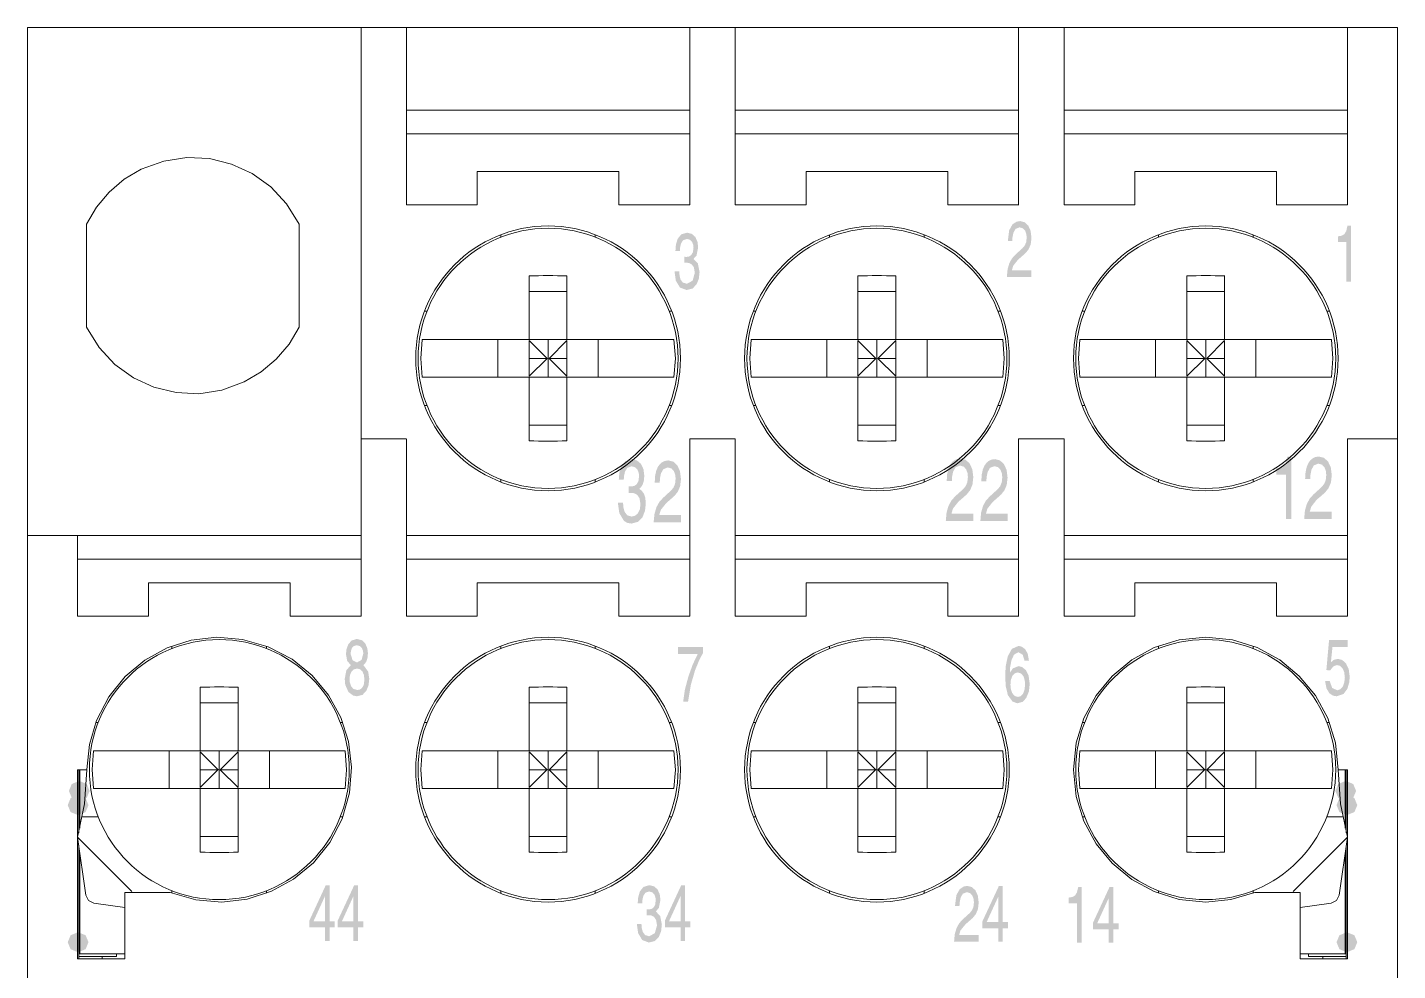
# Model space of a CAD drawing. Header units: millimetres. Extents: x -46.4 to -17.3, y 59.7 to 134.6.
# Drawn here: x -46.43 to -17.28, y 114.52 to 134.58 of the extents above; entities that cross this region are included whole.
import ezdxf

# ---------------------------------------------------------------- set-up
doc = ezdxf.new("R2010")
doc.units = ezdxf.units.MM

msp = doc.modelspace()

# ---------------------------------------------------------------- hatches: boundary and pattern name
h = msp.add_hatch(color=7)
h.dxf.hatch_style = 2
h.paths.add_polyline_path([(-25.571, 130.034), (-25.542, 130.264), (-25.47, 130.392), (-25.383, 130.448), (-25.307, 130.46), (-25.213, 130.436), (-25.137, 130.366), (-25.086, 130.254), (-25.067, 130.105), (-25.083, 129.967), (-25.127, 129.862), (-25.192, 129.78), (-25.273, 129.709), (-25.351, 129.641), (-25.455, 129.511), (-25.484, 129.413), (-25.067, 129.413), (-25.067, 129.273), (-25.591, 129.273), (-25.575, 129.438), (-25.538, 129.566), (-25.482, 129.666), (-25.411, 129.744), (-25.311, 129.836), (-25.254, 129.888), (-25.209, 129.943), (-25.179, 130.014), (-25.169, 130.112), (-25.177, 130.186), (-25.202, 130.255), (-25.25, 130.307), (-25.321, 130.327), (-25.406, 130.293), (-25.452, 130.212), (-25.471, 130.115), (-25.476, 130.034)])
h = msp.add_hatch(color=7)
h.dxf.hatch_style = 2
h.paths.add_polyline_path([(-18.267, 129.174), (-18.369, 129.174), (-18.369, 130.017), (-18.548, 130.017), (-18.548, 130.135), (-18.467, 130.149), (-18.41, 130.181), (-18.37, 130.246), (-18.343, 130.361), (-18.267, 130.361)])
h = msp.add_hatch(color=7)
h.dxf.hatch_style = 2
h.paths.add_polyline_path([(-32.455, 129.701), (-32.405, 129.698), (-32.352, 129.708), (-32.305, 129.74), (-32.272, 129.799), (-32.259, 129.893), (-32.265, 129.952), (-32.287, 130.013), (-32.331, 130.061), (-32.402, 130.08), (-32.482, 130.052), (-32.525, 129.983), (-32.544, 129.899), (-32.55, 129.825), (-32.644, 129.825), (-32.634, 129.959), (-32.596, 130.084), (-32.521, 130.177), (-32.397, 130.213), (-32.298, 130.19), (-32.223, 130.125), (-32.176, 130.026), (-32.16, 129.901), (-32.194, 129.729), (-32.259, 129.656), (-32.167, 129.559), (-32.13, 129.375), (-32.146, 129.234), (-32.195, 129.112), (-32.281, 129.026), (-32.406, 128.994), (-32.548, 129.047), (-32.635, 129.193), (-32.663, 129.389), (-32.563, 129.389), (-32.556, 129.301), (-32.534, 129.216), (-32.485, 129.152), (-32.401, 129.127), (-32.279, 129.191), (-32.232, 129.357), (-32.251, 129.476), (-32.298, 129.541), (-32.356, 129.569), (-32.412, 129.575), (-32.455, 129.574)])
h = msp.add_hatch(color=7)
h.dxf.hatch_style = 2
h.paths.add_polyline_path([(-33.637, 124.676), (-33.589, 124.679), (-33.526, 124.673), (-33.461, 124.641), (-33.409, 124.568), (-33.388, 124.435), (-33.402, 124.329), (-33.441, 124.248), (-33.5, 124.195), (-33.576, 124.176), (-33.671, 124.204), (-33.725, 124.276), (-33.751, 124.371), (-33.759, 124.47), (-33.869, 124.47), (-33.838, 124.249), (-33.741, 124.086), (-33.67, 124.043), (-33.583, 124.027), (-33.442, 124.063), (-33.346, 124.159), (-33.292, 124.296), (-33.274, 124.455), (-33.285, 124.573), (-33.314, 124.661), (-33.359, 124.725), (-33.415, 124.766), (-33.379, 124.798), (-33.344, 124.851), (-33.317, 124.932), (-33.306, 125.043), (-33.324, 125.184), (-33.376, 125.295), (-33.46, 125.368), (-33.571, 125.394), (-33.71, 125.353), (-33.795, 125.249), (-33.837, 125.109), (-33.849, 124.959), (-33.744, 124.959), (-33.737, 125.043), (-33.716, 125.137), (-33.666, 125.213), (-33.576, 125.245), (-33.497, 125.223), (-33.449, 125.169), (-33.424, 125.101), (-33.418, 125.035), (-33.431, 124.93), (-33.468, 124.863), (-33.52, 124.827), (-33.581, 124.817), (-33.637, 124.82)])
h = msp.add_hatch(color=7)
h.dxf.hatch_style = 2
h.paths.add_polyline_path([(-26.871, 124.933), (-26.862, 125.078), (-26.837, 125.19), (-26.801, 125.275), (-26.757, 125.334), (-26.708, 125.374), (-26.659, 125.397), (-26.613, 125.408), (-26.574, 125.41), (-26.469, 125.383), (-26.383, 125.305), (-26.326, 125.18), (-26.305, 125.013), (-26.323, 124.857), (-26.371, 124.74), (-26.444, 124.648), (-26.534, 124.568), (-26.622, 124.492), (-26.739, 124.345), (-26.77, 124.235), (-26.305, 124.235), (-26.305, 124.079), (-26.891, 124.079), (-26.874, 124.263), (-26.832, 124.407), (-26.769, 124.519), (-26.69, 124.608), (-26.577, 124.709), (-26.513, 124.768), (-26.464, 124.83), (-26.432, 124.909), (-26.42, 125.019), (-26.429, 125.102), (-26.457, 125.18), (-26.509, 125.238), (-26.589, 125.261), (-26.684, 125.222), (-26.735, 125.131), (-26.757, 125.023), (-26.762, 124.933)])
h = msp.add_hatch(color=7)
h.dxf.hatch_style = 2
h.paths.add_polyline_path([(-26.135, 124.924), (-26.126, 125.068), (-26.102, 125.179), (-26.066, 125.263), (-26.022, 125.322), (-25.974, 125.361), (-25.925, 125.384), (-25.879, 125.395), (-25.84, 125.397), (-25.737, 125.37), (-25.653, 125.292), (-25.597, 125.169), (-25.576, 125.005), (-25.594, 124.85), (-25.642, 124.734), (-25.714, 124.643), (-25.803, 124.564), (-25.891, 124.488), (-26.006, 124.343), (-26.037, 124.235), (-25.576, 124.235), (-25.576, 124.079), (-26.155, 124.079), (-26.139, 124.262), (-26.098, 124.405), (-26.036, 124.516), (-25.957, 124.602), (-25.845, 124.704), (-25.782, 124.762), (-25.733, 124.823), (-25.7, 124.902), (-25.689, 125.011), (-25.697, 125.093), (-25.726, 125.169), (-25.778, 125.226), (-25.856, 125.248), (-25.951, 125.211), (-26.001, 125.121), (-26.022, 125.014), (-26.028, 124.924)])
h = msp.add_hatch(color=7)
h.dxf.hatch_style = 2
h.paths.add_polyline_path([(-19.537, 124.121), (-19.652, 124.121), (-19.652, 125.065), (-19.854, 125.065), (-19.854, 125.198), (-19.763, 125.214), (-19.698, 125.249), (-19.653, 125.322), (-19.623, 125.452), (-19.537, 125.452)])
h = msp.add_hatch(color=7)
h.dxf.hatch_style = 2
h.paths.add_polyline_path([(-19.244, 124.975), (-19.235, 125.119), (-19.21, 125.232), (-19.174, 125.316), (-19.13, 125.376), (-19.082, 125.415), (-19.032, 125.439), (-18.986, 125.45), (-18.947, 125.452), (-18.842, 125.425), (-18.756, 125.346), (-18.698, 125.221), (-18.677, 125.054), (-18.695, 124.899), (-18.745, 124.782), (-18.818, 124.689), (-18.909, 124.609), (-18.998, 124.534), (-19.113, 124.387), (-19.146, 124.277), (-18.677, 124.277), (-18.677, 124.121), (-19.265, 124.121), (-19.248, 124.305), (-19.206, 124.449), (-19.144, 124.561), (-19.064, 124.649), (-18.951, 124.751), (-18.888, 124.81), (-18.838, 124.872), (-18.805, 124.951), (-18.794, 125.061), (-18.803, 125.144), (-18.831, 125.221), (-18.884, 125.279), (-18.963, 125.302), (-19.058, 125.264), (-19.109, 125.173), (-19.13, 125.065), (-19.136, 124.975)])
h = msp.add_hatch(color=7)
h.dxf.hatch_style = 2
h.paths.add_polyline_path([(-33.085, 124.897), (-33.076, 125.041), (-33.052, 125.152), (-33.016, 125.235), (-32.973, 125.294), (-32.925, 125.333), (-32.876, 125.356), (-32.83, 125.367), (-32.791, 125.37), (-32.687, 125.343), (-32.603, 125.265), (-32.547, 125.141), (-32.526, 124.975), (-32.544, 124.822), (-32.592, 124.706), (-32.664, 124.616), (-32.753, 124.537), (-32.841, 124.461), (-32.956, 124.316), (-32.988, 124.207), (-32.526, 124.207), (-32.526, 124.052), (-33.108, 124.052), (-33.089, 124.235), (-33.047, 124.378), (-32.985, 124.488), (-32.906, 124.575), (-32.795, 124.677), (-32.732, 124.734), (-32.683, 124.796), (-32.651, 124.874), (-32.64, 124.984), (-32.648, 125.065), (-32.677, 125.142), (-32.728, 125.199), (-32.807, 125.221), (-32.901, 125.183), (-32.952, 125.094), (-32.973, 124.987), (-32.978, 124.897)])
h = msp.add_hatch(color=7)
h.paths.add_polyline_path([(-39.286, 121.263), (-39.292, 121.321), (-39.315, 121.378), (-39.358, 121.422), (-39.428, 121.439), (-39.492, 121.421), (-39.53, 121.376), (-39.55, 121.315), (-39.555, 121.254), (-39.514, 121.121), (-39.422, 121.072), (-39.323, 121.127)])
h.paths.add_polyline_path([(-39.579, 120.723), (-39.572, 120.647), (-39.547, 120.57), (-39.497, 120.511), (-39.415, 120.488), (-39.362, 120.496), (-39.313, 120.53), (-39.276, 120.598), (-39.262, 120.711), (-39.275, 120.816), (-39.309, 120.888), (-39.359, 120.93), (-39.42, 120.944), (-39.491, 120.925), (-39.54, 120.875), (-39.569, 120.804)])
h.paths.add_polyline_path([(-39.285, 121.018), (-39.183, 120.881), (-39.159, 120.729), (-39.174, 120.589), (-39.221, 120.47), (-39.302, 120.385), (-39.419, 120.354), (-39.504, 120.371), (-39.603, 120.445), (-39.671, 120.601), (-39.681, 120.727), (-39.646, 120.907), (-39.551, 121.017), (-39.628, 121.104), (-39.655, 121.247), (-39.645, 121.35), (-39.607, 121.456), (-39.536, 121.54), (-39.423, 121.573), (-39.314, 121.545), (-39.241, 121.472), (-39.2, 121.374), (-39.187, 121.268), (-39.198, 121.16), (-39.223, 121.089), (-39.255, 121.044)])
h = msp.add_hatch(color=7)
h.dxf.hatch_style = 2
h.paths.add_polyline_path([(-32.589, 121.4), (-32.06, 121.4), (-32.06, 121.269), (-32.134, 121.131), (-32.226, 120.906), (-32.314, 120.605), (-32.376, 120.238), (-32.48, 120.238), (-32.442, 120.497), (-32.37, 120.768), (-32.276, 121.029), (-32.169, 121.254), (-32.589, 121.254)])
h = msp.add_hatch(color=7)
h.paths.add_polyline_path([(-25.354, 120.339), (-25.292, 120.359), (-25.244, 120.414), (-25.214, 120.5), (-25.203, 120.61), (-25.211, 120.694), (-25.236, 120.775), (-25.284, 120.837), (-25.359, 120.861), (-25.427, 120.84), (-25.476, 120.784), (-25.506, 120.702), (-25.515, 120.602), (-25.506, 120.508), (-25.477, 120.423), (-25.427, 120.362)])
h.paths.add_polyline_path([(-25.214, 121.109), (-25.254, 121.239), (-25.346, 121.291), (-25.438, 121.24), (-25.494, 121.118), (-25.521, 120.974), (-25.528, 120.853), (-25.465, 120.946), (-25.344, 120.995), (-25.267, 120.976), (-25.189, 120.913), (-25.129, 120.796), (-25.105, 120.617), (-25.122, 120.456), (-25.178, 120.321), (-25.25, 120.237), (-25.371, 120.205), (-25.471, 120.242), (-25.569, 120.377), (-25.615, 120.567), (-25.627, 120.79), (-25.615, 120.999), (-25.571, 121.205), (-25.485, 121.362), (-25.344, 121.425), (-25.273, 121.409), (-25.203, 121.357), (-25.147, 121.26), (-25.121, 121.109)])
h = msp.add_hatch(color=7)
h.dxf.hatch_style = 2
h.paths.add_polyline_path([(-18.696, 121.076), (-18.635, 121.128), (-18.547, 121.15), (-18.455, 121.126), (-18.375, 121.053), (-18.317, 120.933), (-18.295, 120.771), (-18.305, 120.65), (-18.345, 120.513), (-18.429, 120.401), (-18.574, 120.354), (-18.652, 120.368), (-18.728, 120.418), (-18.788, 120.518), (-18.82, 120.681), (-18.721, 120.681), (-18.669, 120.53), (-18.56, 120.482), (-18.493, 120.504), (-18.442, 120.562), (-18.41, 120.649), (-18.399, 120.754), (-18.412, 120.867), (-18.448, 120.95), (-18.502, 121.001), (-18.569, 121.018), (-18.646, 120.989), (-18.71, 120.904), (-18.792, 120.911), (-18.735, 121.548), (-18.338, 121.548), (-18.338, 121.403), (-18.662, 121.403)])
h = msp.add_hatch(color=7)
h.dxf.hatch_style = 2
h.paths.add_polyline_path([(-45.342, 118.132), (-45.49, 118.194), (-45.551, 118.341), (-45.49, 118.488), (-45.342, 118.55), (-45.318, 118.55), (-45.171, 118.488), (-45.11, 118.341), (-45.171, 118.194), (-45.318, 118.132)])
h = msp.add_hatch(color=7)
h.dxf.hatch_style = 2
h.paths.add_polyline_path([(-18.392, 118.132), (-18.539, 118.194), (-18.601, 118.341), (-18.539, 118.488), (-18.392, 118.55), (-18.368, 118.55), (-18.22, 118.488), (-18.159, 118.341), (-18.22, 118.194), (-18.368, 118.132)])
h = msp.add_hatch(color=7)
h.dxf.hatch_style = 2
h.paths.add_polyline_path([(-45.368, 117.831), (-45.515, 117.892), (-45.576, 118.039), (-45.515, 118.187), (-45.368, 118.248), (-45.343, 118.248), (-45.195, 118.187), (-45.134, 118.039), (-45.195, 117.892), (-45.343, 117.831)])
h = msp.add_hatch(color=7)
h.dxf.hatch_style = 2
h.paths.add_polyline_path([(-18.368, 117.831), (-18.515, 117.892), (-18.576, 118.039), (-18.515, 118.187), (-18.368, 118.248), (-18.343, 118.248), (-18.195, 118.187), (-18.134, 118.039), (-18.195, 117.892), (-18.343, 117.831)])
h = msp.add_hatch(color=7)
h.paths.add_polyline_path([(-40.347, 115.566), (-40.101, 115.566), (-40.101, 116.104)])
h.paths.add_polyline_path([(-40.005, 115.438), (-40.005, 115.148), (-40.101, 115.148), (-40.101, 115.438), (-40.434, 115.438), (-40.434, 115.583), (-40.085, 116.336), (-40.005, 116.336), (-40.005, 115.566), (-39.893, 115.566), (-39.893, 115.438)])
h = msp.add_hatch(color=7)
h.paths.add_polyline_path([(-39.742, 115.566), (-39.496, 115.566), (-39.496, 116.104)])
h.paths.add_polyline_path([(-39.399, 115.438), (-39.399, 115.148), (-39.496, 115.148), (-39.496, 115.438), (-39.83, 115.438), (-39.83, 115.583), (-39.479, 116.336), (-39.399, 116.336), (-39.399, 115.566), (-39.287, 115.566), (-39.287, 115.438)])
h = msp.add_hatch(color=7)
h.dxf.hatch_style = 2
h.paths.add_polyline_path([(-33.258, 115.824), (-33.208, 115.821), (-33.154, 115.83), (-33.108, 115.862), (-33.075, 115.922), (-33.063, 116.016), (-33.069, 116.075), (-33.091, 116.136), (-33.134, 116.184), (-33.204, 116.203), (-33.284, 116.175), (-33.328, 116.106), (-33.346, 116.022), (-33.352, 115.948), (-33.447, 115.948), (-33.436, 116.082), (-33.399, 116.207), (-33.323, 116.3), (-33.2, 116.336), (-33.101, 116.313), (-33.026, 116.248), (-32.979, 116.149), (-32.963, 116.024), (-32.997, 115.852), (-33.062, 115.779), (-32.969, 115.683), (-32.933, 115.499), (-32.949, 115.357), (-32.998, 115.235), (-33.083, 115.149), (-33.209, 115.117), (-33.351, 115.17), (-33.437, 115.315), (-33.465, 115.512), (-33.367, 115.512), (-33.36, 115.424), (-33.337, 115.339), (-33.288, 115.275), (-33.203, 115.25), (-33.083, 115.314), (-33.036, 115.479), (-33.055, 115.598), (-33.101, 115.664), (-33.159, 115.692), (-33.214, 115.698), (-33.258, 115.695)])
h = msp.add_hatch(color=7)
h.paths.add_polyline_path([(-32.782, 115.566), (-32.536, 115.566), (-32.536, 116.104)])
h.paths.add_polyline_path([(-32.439, 115.438), (-32.439, 115.148), (-32.536, 115.148), (-32.536, 115.438), (-32.869, 115.438), (-32.869, 115.583), (-32.52, 116.336), (-32.439, 116.336), (-32.439, 115.566), (-32.328, 115.566), (-32.328, 115.438)])
h = msp.add_hatch(color=7)
h.dxf.hatch_style = 2
h.paths.add_polyline_path([(-26.695, 115.895), (-26.665, 116.125), (-26.593, 116.253), (-26.506, 116.309), (-26.43, 116.321), (-26.337, 116.297), (-26.26, 116.227), (-26.209, 116.115), (-26.19, 115.966), (-26.206, 115.828), (-26.25, 115.723), (-26.315, 115.641), (-26.396, 115.57), (-26.474, 115.502), (-26.579, 115.372), (-26.607, 115.274), (-26.19, 115.274), (-26.19, 115.133), (-26.715, 115.133), (-26.699, 115.298), (-26.661, 115.427), (-26.605, 115.527), (-26.535, 115.605), (-26.434, 115.696), (-26.377, 115.748), (-26.332, 115.804), (-26.302, 115.875), (-26.292, 115.973), (-26.3, 116.047), (-26.326, 116.116), (-26.373, 116.168), (-26.444, 116.188), (-26.529, 116.154), (-26.575, 116.073), (-26.594, 115.976), (-26.6, 115.895)])
h = msp.add_hatch(color=7)
h.paths.add_polyline_path([(-26.022, 115.551), (-25.775, 115.551), (-25.775, 116.09)])
h.paths.add_polyline_path([(-25.68, 115.422), (-25.68, 115.134), (-25.775, 115.134), (-25.775, 115.422), (-26.111, 115.422), (-26.111, 115.568), (-25.76, 116.321), (-25.68, 116.321), (-25.68, 115.551), (-25.568, 115.551), (-25.568, 115.422)])
h = msp.add_hatch(color=7)
h.dxf.hatch_style = 2
h.paths.add_polyline_path([(-23.998, 115.111), (-24.1, 115.111), (-24.1, 115.954), (-24.279, 115.954), (-24.279, 116.071), (-24.198, 116.085), (-24.14, 116.117), (-24.1, 116.182), (-24.072, 116.298), (-23.998, 116.298)])
h = msp.add_hatch(color=7)
h.paths.add_polyline_path([(-23.668, 115.528), (-23.422, 115.528), (-23.422, 116.067)])
h.paths.add_polyline_path([(-23.326, 115.4), (-23.326, 115.111), (-23.422, 115.111), (-23.422, 115.4), (-23.755, 115.4), (-23.755, 115.545), (-23.406, 116.298), (-23.326, 116.298), (-23.326, 115.528), (-23.214, 115.528), (-23.214, 115.4)])
h = msp.add_hatch(color=7)
h.dxf.hatch_style = 2
h.paths.add_polyline_path([(-45.368, 114.915), (-45.515, 114.976), (-45.576, 115.124), (-45.515, 115.271), (-45.368, 115.332), (-45.343, 115.332), (-45.195, 115.271), (-45.134, 115.124), (-45.195, 114.976), (-45.343, 114.915)])
h = msp.add_hatch(color=7)
h.dxf.hatch_style = 2
h.paths.add_polyline_path([(-18.368, 114.915), (-18.515, 114.976), (-18.576, 115.124), (-18.515, 115.271), (-18.368, 115.332), (-18.343, 115.332), (-18.195, 115.271), (-18.134, 115.124), (-18.195, 114.976), (-18.343, 114.915)])

# ---------------------------------------------------------------- linework, layer by layer
at = {"color": 7, "lineweight": 0}
for points in [[(-46.434, 134.578), (-17.277, 134.578)], [(-46.434, 64.702), (-46.434, 134.578)], [(-39.335, 122.061), (-39.335, 134.578)], [(-38.37, 130.809), (-38.37, 134.579)], [(-32.338, 130.809), (-32.338, 134.579)], [(-31.372, 130.809), (-31.372, 134.579)], [(-25.34, 130.809), (-25.34, 134.579)], [(-24.375, 130.809), (-24.375, 134.579)], [(-18.342, 134.578), (-18.342, 130.808)], [(-17.276, 64.702), (-17.276, 134.578)], [(-38.37, 132.819), (-32.338, 132.819)], [(-31.372, 132.819), (-25.34, 132.819)], [(-24.375, 132.819), (-18.342, 132.819)], [(-38.37, 132.316), (-32.338, 132.316)], [(-31.372, 132.316), (-25.34, 132.316)], [(-24.375, 132.316), (-18.342, 132.316)], [(-40.653, 130.395), (-40.919, 130.829), (-41.257, 131.19), (-41.652, 131.473), (-42.09, 131.674), (-42.559, 131.788), (-43.044, 131.811), (-43.533, 131.737), (-44.011, 131.562), (-44.373, 131.348), (-44.692, 131.078), (-44.962, 130.758), (-45.177, 130.395)], [(-36.862, 131.512), (-33.846, 131.512)], [(-36.862, 130.809), (-36.862, 131.512)], [(-33.845, 130.809), (-33.845, 131.512)], [(-29.865, 130.809), (-29.865, 131.512)], [(-29.865, 131.512), (-26.849, 131.512)], [(-26.849, 130.809), (-26.849, 131.512)], [(-22.866, 131.512), (-19.85, 131.512)], [(-22.866, 131.512), (-22.866, 130.809)], [(-19.85, 131.512), (-19.85, 130.809)], [(-38.37, 130.809), (-36.862, 130.809)], [(-33.845, 130.809), (-32.338, 130.809)], [(-31.372, 130.809), (-29.865, 130.809)], [(-26.849, 130.809), (-25.339, 130.809)], [(-24.375, 130.809), (-22.865, 130.809)], [(-19.85, 130.809), (-18.342, 130.809)], [(-45.177, 128.205), (-45.177, 130.396)], [(-40.653, 128.205), (-40.653, 130.396)], [(-36.36, 130.17), (-36.36, 130.116)], [(-34.349, 130.116), (-34.349, 130.17)], [(-29.362, 130.17), (-29.362, 130.116)], [(-27.35, 130.116), (-27.35, 130.17)], [(-22.363, 130.17), (-22.363, 130.116)], [(-20.353, 130.116), (-20.353, 130.17)], [(-35.756, 129.295), (-35.655, 129.297), (-35.555, 129.298), (-35.455, 129.3), (-35.353, 129.3), (-35.253, 129.3), (-35.152, 129.298), (-35.052, 129.297), (-34.952, 129.295)], [(-35.756, 127.943), (-35.756, 129.295)], [(-34.952, 127.943), (-34.952, 129.295)], [(-28.759, 129.295), (-28.658, 129.297), (-28.558, 129.298), (-28.457, 129.3), (-28.356, 129.3), (-28.256, 129.3), (-28.154, 129.298), (-28.054, 129.297), (-27.954, 129.295)], [(-28.759, 129.295), (-28.759, 127.943)], [(-27.954, 129.295), (-27.954, 127.943)], [(-21.76, 129.295), (-21.659, 129.297), (-21.56, 129.298), (-21.459, 129.3), (-21.36, 129.3), (-21.258, 129.3), (-21.157, 129.298), (-21.057, 129.297), (-20.956, 129.295)], [(-21.76, 129.295), (-21.76, 127.943)], [(-20.957, 127.943), (-20.957, 129.295)], [(-35.756, 128.96), (-34.952, 128.96)], [(-28.759, 128.96), (-27.954, 128.96)], [(-21.76, 128.96), (-20.956, 128.96)], [(-37.983, 128.546), (-37.93, 128.546)], [(-32.778, 128.546), (-32.725, 128.546)], [(-30.986, 128.546), (-30.932, 128.546)], [(-25.781, 128.546), (-25.727, 128.546)], [(-23.988, 128.546), (-23.935, 128.546)], [(-18.783, 128.546), (-18.729, 128.546)], [(-45.177, 128.205), (-44.91, 127.771), (-44.573, 127.41), (-44.178, 127.127), (-43.74, 126.926), (-43.271, 126.812), (-42.786, 126.789), (-42.297, 126.863), (-41.819, 127.038), (-41.457, 127.252), (-41.137, 127.523), (-40.867, 127.842), (-40.652, 128.205)], [(-38.032, 127.943), (-38.062, 127.541), (-38.032, 127.139)], [(-38.032, 127.943), (-32.677, 127.943)], [(-36.421, 127.943), (-36.421, 127.139)], [(-35.756, 127.161), (-35.756, 127.92)], [(-35.756, 127.92), (-35.376, 127.54)], [(-35.353, 127.138), (-35.353, 127.942)], [(-35.331, 127.541), (-34.952, 127.921)], [(-34.952, 127.161), (-34.952, 127.92)], [(-34.287, 127.138), (-34.287, 127.942)], [(-32.676, 127.138), (-32.646, 127.54), (-32.676, 127.942)], [(-31.034, 127.943), (-31.064, 127.541), (-31.034, 127.139)], [(-31.034, 127.943), (-25.679, 127.943)], [(-29.422, 127.943), (-29.422, 127.139)], [(-28.759, 127.92), (-28.759, 127.161)], [(-28.759, 127.92), (-28.379, 127.54)], [(-28.356, 127.943), (-28.356, 127.139)], [(-28.334, 127.541), (-27.954, 127.921)], [(-27.954, 127.92), (-27.954, 127.161)], [(-27.289, 127.138), (-27.289, 127.942)], [(-25.678, 127.138), (-25.648, 127.54), (-25.678, 127.942)], [(-24.036, 127.943), (-24.067, 127.541), (-24.036, 127.139)], [(-24.036, 127.943), (-18.681, 127.943)], [(-22.426, 127.943), (-22.426, 127.139)], [(-21.76, 127.92), (-21.381, 127.54)], [(-21.76, 127.92), (-21.76, 127.161)], [(-21.359, 127.943), (-21.359, 127.139)], [(-21.336, 127.541), (-20.957, 127.921)], [(-20.957, 127.161), (-20.957, 127.92)], [(-20.292, 127.138), (-20.292, 127.942)], [(-18.681, 127.138), (-18.651, 127.54), (-18.681, 127.942)], [(-35.756, 127.541), (-35.376, 127.541)], [(-35.756, 127.161), (-35.376, 127.541)], [(-35.331, 127.541), (-34.952, 127.541)], [(-35.331, 127.541), (-34.952, 127.161)], [(-28.759, 127.541), (-28.379, 127.541)], [(-28.759, 127.161), (-28.379, 127.541)], [(-28.334, 127.541), (-27.954, 127.161)], [(-28.334, 127.541), (-27.954, 127.541)], [(-21.76, 127.541), (-21.381, 127.541)], [(-21.76, 127.161), (-21.381, 127.541)], [(-21.336, 127.541), (-20.957, 127.161)], [(-21.336, 127.541), (-20.957, 127.541)], [(-38.032, 127.138), (-32.677, 127.138)], [(-35.756, 125.786), (-35.756, 127.138)], [(-34.952, 125.786), (-34.952, 127.138)], [(-31.034, 127.138), (-25.679, 127.138)], [(-28.759, 127.138), (-28.759, 125.786)], [(-27.954, 127.138), (-27.954, 125.786)], [(-24.036, 127.138), (-18.681, 127.138)], [(-21.76, 127.138), (-21.76, 125.786)], [(-20.957, 125.786), (-20.957, 127.138)], [(-37.983, 126.535), (-37.93, 126.535)], [(-32.778, 126.535), (-32.725, 126.535)], [(-30.986, 126.535), (-30.932, 126.535)], [(-25.781, 126.535), (-25.727, 126.535)], [(-23.988, 126.535), (-23.935, 126.535)], [(-18.783, 126.535), (-18.729, 126.535)], [(-35.756, 126.122), (-34.952, 126.122)], [(-28.759, 126.122), (-27.954, 126.122)], [(-21.76, 126.122), (-20.956, 126.122)], [(-39.335, 125.831), (-38.371, 125.831)], [(-38.37, 122.061), (-38.37, 125.831)], [(-34.952, 125.786), (-35.053, 125.785), (-35.152, 125.782), (-35.253, 125.782), (-35.353, 125.781), (-35.455, 125.782), (-35.555, 125.782), (-35.655, 125.785), (-35.756, 125.786)], [(-32.338, 125.831), (-31.372, 125.831)], [(-32.338, 122.061), (-32.338, 125.831)], [(-31.372, 122.061), (-31.372, 125.831)], [(-27.954, 125.786), (-28.054, 125.785), (-28.154, 125.782), (-28.255, 125.782), (-28.355, 125.781), (-28.457, 125.782), (-28.558, 125.782), (-28.659, 125.785), (-28.759, 125.786)], [(-25.34, 125.831), (-24.375, 125.831)], [(-25.34, 122.061), (-25.34, 125.831)], [(-24.375, 122.061), (-24.375, 125.831)], [(-20.957, 125.786), (-21.057, 125.785), (-21.157, 125.782), (-21.258, 125.782), (-21.359, 125.781), (-21.459, 125.782), (-21.56, 125.782), (-21.66, 125.785), (-21.76, 125.786)], [(-18.342, 125.831), (-17.277, 125.831)], [(-18.342, 125.831), (-18.342, 122.061)], [(-36.36, 124.965), (-36.36, 124.911)], [(-34.349, 124.911), (-34.349, 124.964)], [(-29.362, 124.965), (-29.362, 124.911)], [(-27.35, 124.911), (-27.35, 124.964)], [(-22.363, 124.965), (-22.363, 124.911)], [(-20.353, 124.911), (-20.353, 124.964)], [(-46.434, 123.77), (-39.336, 123.77)], [(-45.368, 123.77), (-45.368, 122.061)], [(-38.37, 123.77), (-32.338, 123.77)], [(-31.372, 123.77), (-25.34, 123.77)], [(-24.375, 123.77), (-18.342, 123.77)], [(-45.368, 123.267), (-39.335, 123.267)], [(-38.37, 123.267), (-32.338, 123.267)], [(-31.372, 123.267), (-25.34, 123.267)], [(-24.375, 123.267), (-18.342, 123.267)], [(-43.86, 122.061), (-43.86, 122.766)], [(-43.86, 122.765), (-40.844, 122.765)], [(-40.843, 122.061), (-40.843, 122.766)], [(-36.862, 122.061), (-36.862, 122.766)], [(-36.862, 122.765), (-33.846, 122.765)], [(-33.845, 122.061), (-33.845, 122.766)], [(-29.865, 122.061), (-29.865, 122.766)], [(-29.865, 122.765), (-26.849, 122.765)], [(-26.849, 122.061), (-26.849, 122.766)], [(-22.866, 122.765), (-22.866, 122.061)], [(-22.866, 122.765), (-19.85, 122.765)], [(-19.85, 122.765), (-19.85, 122.061)], [(-45.368, 122.061), (-43.859, 122.061)], [(-40.843, 122.061), (-39.335, 122.061)], [(-38.37, 122.061), (-36.862, 122.061)], [(-33.845, 122.061), (-32.338, 122.061)], [(-31.372, 122.061), (-29.865, 122.061)], [(-26.849, 122.061), (-25.339, 122.061)], [(-24.375, 122.061), (-22.865, 122.061)], [(-19.85, 122.061), (-18.342, 122.061)], [(-43.396, 116.179), (-42.848, 116.022), (-42.297, 115.978), (-41.756, 116.042), (-41.242, 116.206), (-40.768, 116.465), (-40.349, 116.813), (-40.001, 117.243), (-39.737, 117.749), (-39.58, 118.297), (-39.536, 118.848), (-39.6, 119.389), (-39.765, 119.903), (-40.024, 120.377), (-40.371, 120.795), (-40.801, 121.144), (-41.307, 121.407), (-41.855, 121.565), (-42.406, 121.609), (-42.947, 121.545), (-43.461, 121.381), (-43.935, 121.121), (-44.353, 120.774), (-44.702, 120.344), (-44.966, 119.838), (-45.116, 119.325), (-45.166, 118.794)], [(-18.543, 118.793), (-18.6, 119.361), (-18.764, 119.889), (-19.024, 120.368), (-19.368, 120.784), (-19.785, 121.128), (-20.263, 121.388), (-20.792, 121.552), (-21.359, 121.609), (-21.926, 121.552), (-22.454, 121.388), (-22.932, 121.128), (-23.349, 120.784), (-23.693, 120.368), (-23.952, 119.889), (-24.116, 119.361), (-24.173, 118.793), (-24.116, 118.226), (-23.952, 117.698), (-23.693, 117.219), (-23.349, 116.803), (-22.932, 116.459), (-22.454, 116.199), (-21.926, 116.035), (-21.359, 115.978), (-20.827, 116.029), (-20.313, 116.179)], [(-43.357, 121.423), (-43.357, 121.37)], [(-41.347, 121.369), (-41.347, 121.422)], [(-36.36, 121.423), (-36.36, 121.37)], [(-34.349, 121.369), (-34.349, 121.422)], [(-29.362, 121.423), (-29.362, 121.37)], [(-27.35, 121.369), (-27.35, 121.422)], [(-22.363, 121.423), (-22.363, 121.37)], [(-20.353, 121.369), (-20.353, 121.422)], [(-42.754, 120.548), (-42.653, 120.549), (-42.553, 120.551), (-42.452, 120.553), (-42.352, 120.553), (-42.251, 120.553), (-42.15, 120.551), (-42.049, 120.549), (-41.949, 120.548)], [(-42.754, 119.196), (-42.754, 120.548)], [(-41.949, 120.548), (-41.949, 119.196)], [(-35.756, 120.548), (-35.655, 120.549), (-35.555, 120.551), (-35.455, 120.553), (-35.353, 120.553), (-35.253, 120.553), (-35.152, 120.551), (-35.052, 120.549), (-34.952, 120.548)], [(-35.756, 119.196), (-35.756, 120.548)], [(-34.952, 119.196), (-34.952, 120.548)], [(-28.759, 120.548), (-28.658, 120.549), (-28.558, 120.551), (-28.457, 120.553), (-28.356, 120.553), (-28.256, 120.553), (-28.154, 120.551), (-28.054, 120.549), (-27.954, 120.548)], [(-28.759, 120.548), (-28.759, 119.196)], [(-27.954, 120.548), (-27.954, 119.196)], [(-21.76, 120.548), (-21.659, 120.549), (-21.56, 120.551), (-21.459, 120.553), (-21.36, 120.553), (-21.258, 120.553), (-21.157, 120.551), (-21.057, 120.549), (-20.956, 120.548)], [(-21.76, 120.548), (-21.76, 119.196)], [(-20.957, 119.196), (-20.957, 120.548)], [(-42.754, 120.212), (-41.949, 120.212)], [(-35.756, 120.212), (-34.952, 120.212)], [(-28.759, 120.212), (-27.954, 120.212)], [(-21.76, 120.212), (-20.956, 120.212)], [(-44.981, 119.799), (-44.928, 119.799)], [(-39.776, 119.799), (-39.722, 119.799)], [(-37.983, 119.799), (-37.93, 119.799)], [(-32.778, 119.799), (-32.725, 119.799)], [(-30.986, 119.799), (-30.932, 119.799)], [(-25.781, 119.799), (-25.727, 119.799)], [(-23.988, 119.799), (-23.935, 119.799)], [(-18.783, 119.799), (-18.729, 119.799)], [(-45.029, 119.196), (-45.059, 118.794), (-45.029, 118.392)], [(-45.029, 119.196), (-39.674, 119.196)], [(-43.418, 119.196), (-43.418, 118.392)], [(-42.754, 118.414), (-42.754, 119.174)], [(-42.754, 119.173), (-42.374, 118.793)], [(-42.352, 119.196), (-42.352, 118.392)], [(-42.33, 118.793), (-41.95, 119.173)], [(-41.949, 119.173), (-41.949, 118.413)], [(-41.285, 118.391), (-41.285, 119.195)], [(-39.674, 118.391), (-39.644, 118.793), (-39.674, 119.195)], [(-38.032, 119.196), (-38.062, 118.794), (-38.032, 118.392)], [(-38.032, 119.196), (-32.677, 119.196)], [(-36.421, 119.196), (-36.421, 118.392)], [(-35.756, 118.414), (-35.756, 119.174)], [(-35.756, 119.173), (-35.376, 118.793)], [(-35.353, 118.391), (-35.353, 119.195)], [(-35.331, 118.793), (-34.952, 119.173)], [(-34.952, 118.414), (-34.952, 119.174)], [(-34.287, 118.391), (-34.287, 119.195)], [(-32.676, 118.391), (-32.646, 118.793), (-32.676, 119.195)], [(-31.034, 119.196), (-31.064, 118.794), (-31.034, 118.392)], [(-31.034, 119.196), (-25.679, 119.196)], [(-29.422, 119.196), (-29.422, 118.392)], [(-28.759, 119.173), (-28.379, 118.793)], [(-28.759, 119.173), (-28.759, 118.413)], [(-28.356, 119.196), (-28.356, 118.392)], [(-28.334, 118.793), (-27.954, 119.173)], [(-27.954, 119.173), (-27.954, 118.413)], [(-27.289, 118.391), (-27.289, 119.195)], [(-25.678, 118.391), (-25.648, 118.793), (-25.678, 119.195)], [(-24.036, 119.196), (-24.067, 118.794), (-24.036, 118.392)], [(-24.036, 119.196), (-18.681, 119.196)], [(-22.426, 119.196), (-22.426, 118.392)], [(-21.76, 119.173), (-21.76, 118.413)], [(-21.76, 119.173), (-21.381, 118.793)], [(-21.359, 119.196), (-21.359, 118.392)], [(-21.336, 118.793), (-20.957, 119.173)], [(-20.957, 118.414), (-20.957, 119.174)], [(-20.292, 118.391), (-20.292, 119.195)], [(-18.681, 118.391), (-18.651, 118.793), (-18.681, 119.195)], [(-45.368, 117.357), (-45.217, 118.068), (-45.167, 118.793)], [(-45.368, 118.793), (-45.368, 114.771)], [(-45.368, 118.793), (-45.167, 118.793)], [(-45.342, 118.793), (-45.342, 117.448)], [(-45.318, 118.793), (-45.318, 117.547)], [(-42.754, 118.414), (-42.374, 118.794)], [(-42.754, 118.793), (-42.374, 118.793)], [(-42.33, 118.793), (-41.95, 118.793)], [(-42.33, 118.793), (-41.95, 118.413)], [(-35.756, 118.414), (-35.376, 118.794)], [(-35.756, 118.793), (-35.376, 118.793)], [(-35.331, 118.793), (-34.952, 118.793)], [(-35.331, 118.793), (-34.952, 118.413)], [(-28.759, 118.414), (-28.379, 118.794)], [(-28.759, 118.793), (-28.379, 118.793)], [(-28.334, 118.793), (-27.954, 118.793)], [(-28.334, 118.793), (-27.954, 118.413)], [(-21.76, 118.414), (-21.381, 118.794)], [(-21.76, 118.793), (-21.381, 118.793)], [(-21.336, 118.793), (-20.957, 118.413)], [(-21.336, 118.793), (-20.957, 118.793)], [(-18.543, 118.793), (-18.492, 118.069), (-18.343, 117.357)], [(-18.543, 118.793), (-18.343, 118.793)], [(-18.392, 118.793), (-18.392, 117.547)], [(-18.368, 117.449), (-18.368, 118.794)], [(-18.342, 118.793), (-18.342, 114.771)], [(-45.342, 118.341), (-45.318, 118.385)], [(-45.029, 118.391), (-39.674, 118.391)], [(-42.754, 117.039), (-42.754, 118.391)], [(-41.949, 118.391), (-41.949, 117.039)], [(-38.032, 118.391), (-32.677, 118.391)], [(-35.756, 117.039), (-35.756, 118.391)], [(-34.952, 117.039), (-34.952, 118.391)], [(-31.034, 118.391), (-25.679, 118.391)], [(-28.759, 118.391), (-28.759, 117.039)], [(-27.954, 118.391), (-27.954, 117.039)], [(-24.036, 118.391), (-18.681, 118.391)], [(-21.76, 118.391), (-21.76, 117.039)], [(-20.957, 117.039), (-20.957, 118.391)], [(-18.392, 118.384), (-18.368, 118.341)], [(-45.264, 117.788), (-44.928, 117.788)], [(-39.776, 117.788), (-39.722, 117.788)], [(-37.983, 117.788), (-37.93, 117.788)], [(-32.778, 117.788), (-32.725, 117.788)], [(-30.986, 117.788), (-30.932, 117.788)], [(-25.781, 117.788), (-25.727, 117.788)], [(-23.988, 117.788), (-23.935, 117.788)], [(-18.783, 117.788), (-18.446, 117.788)], [(-45.368, 117.357), (-45.188, 116.126)], [(-45.368, 117.357), (-44.209, 116.199)], [(-42.754, 117.374), (-41.949, 117.374)], [(-35.756, 117.374), (-34.952, 117.374)], [(-28.759, 117.374), (-27.954, 117.374)], [(-21.76, 117.374), (-20.956, 117.374)], [(-19.501, 116.199), (-18.342, 117.358)], [(-18.523, 116.127), (-18.342, 117.358)], [(-45.342, 117.185), (-45.342, 114.772)], [(-45.318, 117.013), (-45.318, 114.872)], [(-41.949, 117.039), (-42.05, 117.037), (-42.151, 117.035), (-42.251, 117.034), (-42.352, 117.034), (-42.452, 117.034), (-42.553, 117.035), (-42.654, 117.037), (-42.754, 117.039)], [(-34.952, 117.039), (-35.053, 117.037), (-35.152, 117.035), (-35.253, 117.034), (-35.353, 117.034), (-35.455, 117.034), (-35.555, 117.035), (-35.655, 117.037), (-35.756, 117.039)], [(-27.954, 117.039), (-28.054, 117.037), (-28.154, 117.035), (-28.255, 117.034), (-28.355, 117.034), (-28.457, 117.034), (-28.558, 117.035), (-28.659, 117.037), (-28.759, 117.039)], [(-20.957, 117.039), (-21.057, 117.037), (-21.157, 117.035), (-21.258, 117.034), (-21.359, 117.034), (-21.459, 117.034), (-21.56, 117.035), (-21.66, 117.037), (-21.76, 117.039)], [(-18.392, 117.013), (-18.392, 114.872)], [(-18.368, 114.772), (-18.368, 117.184)], [(-45.188, 116.127), (-45.131, 116.014), (-45.018, 115.957)], [(-44.362, 116.179), (-43.396, 116.179)], [(-44.362, 116.179), (-44.362, 114.772)], [(-43.357, 116.217), (-43.357, 116.164)], [(-41.347, 116.164), (-41.347, 116.217)], [(-36.36, 116.217), (-36.36, 116.164)], [(-34.349, 116.164), (-34.349, 116.217)], [(-29.362, 116.217), (-29.362, 116.164)], [(-27.35, 116.164), (-27.35, 116.217)], [(-22.363, 116.217), (-22.363, 116.164)], [(-20.353, 116.164), (-20.353, 116.217)], [(-20.313, 116.179), (-19.349, 116.179)], [(-19.348, 116.179), (-19.348, 114.772)], [(-18.692, 115.957), (-18.579, 116.013), (-18.522, 116.127)], [(-45.018, 115.957), (-44.362, 115.861)], [(-19.348, 115.861), (-18.692, 115.957)], [(-45.368, 114.772), (-44.362, 114.772)], [(-45.342, 114.822), (-44.538, 114.822)], [(-45.318, 114.873), (-44.362, 114.873)], [(-44.84, 114.822), (-44.84, 114.772)], [(-44.538, 114.822), (-44.538, 114.873)], [(-19.348, 114.873), (-18.392, 114.873)], [(-19.348, 114.772), (-18.343, 114.772)], [(-19.172, 114.822), (-19.172, 114.873)], [(-19.172, 114.822), (-18.368, 114.822)], [(-18.87, 114.822), (-18.87, 114.772)]]:
    msp.add_lwpolyline(points, dxfattribs=at)
for centre, radius in [((-35.354, 127.541), 2.815), ((-28.356, 127.541), 2.815), ((-21.358, 127.541), 2.815), ((-35.354, 127.541), 2.765), ((-28.356, 127.541), 2.765), ((-21.359, 127.541), 2.765), ((-35.354, 118.793), 2.815), ((-28.356, 118.793), 2.815), ((-42.351, 118.794), 2.765), ((-35.354, 118.794), 2.765), ((-28.356, 118.794), 2.765), ((-21.359, 118.794), 2.765)]:
    msp.add_circle(centre, radius, dxfattribs=at)

doc.saveas('drawing.dxf')
